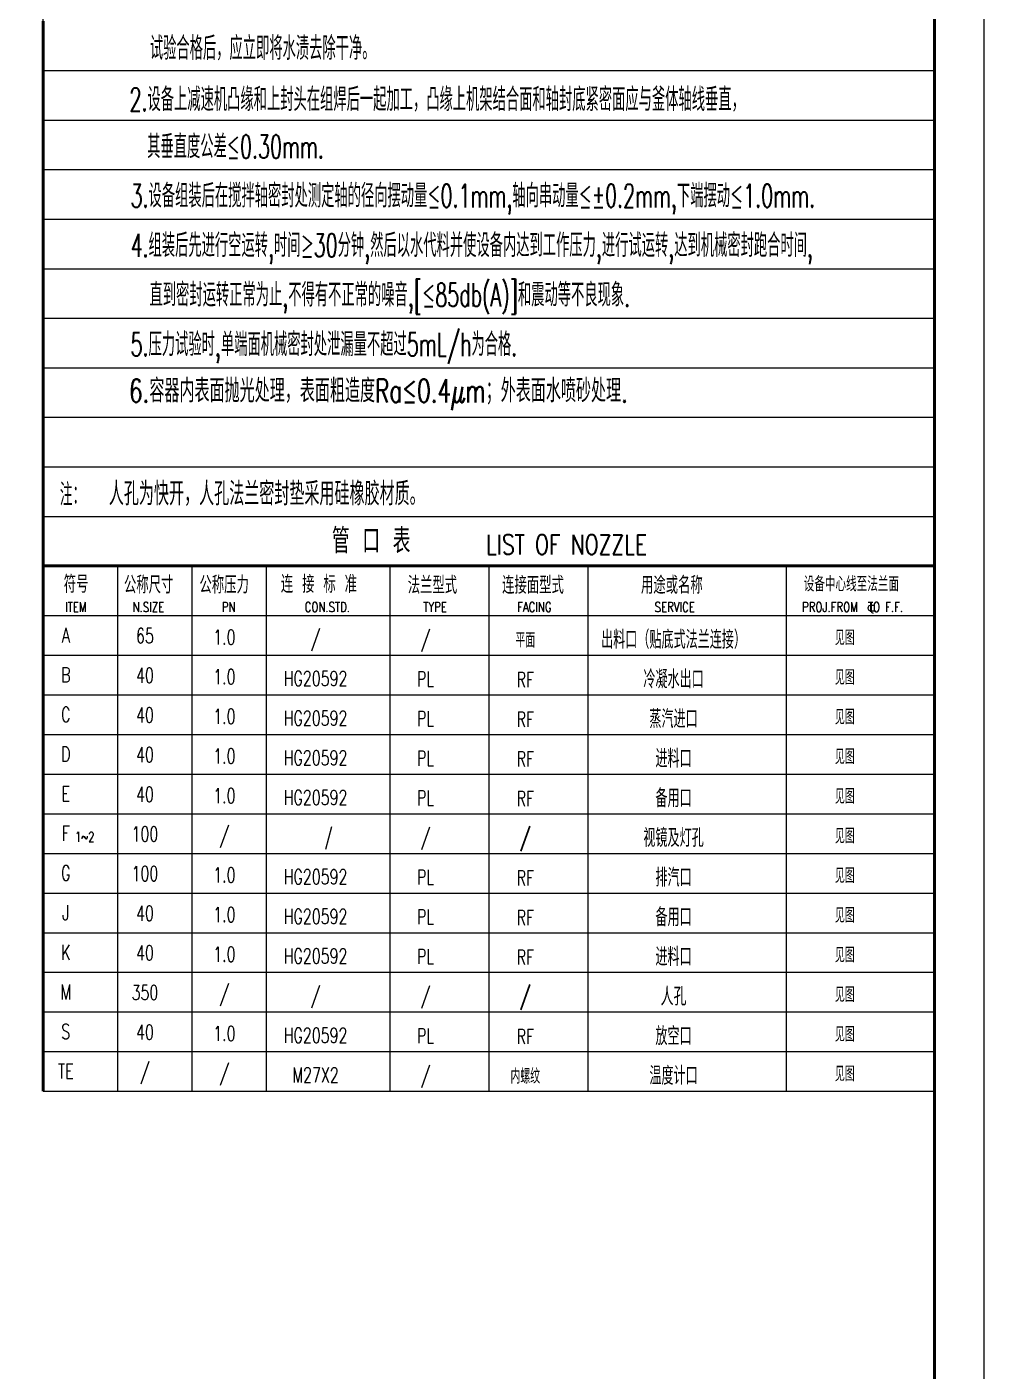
# Model space of a CAD drawing. Extents: x -14451 to -8511, y -379 to 8031.
# Drawn here: x -10444 to -8511, y 2804 to 5516 of the extents above; entities that cross this region are included whole.
import ezdxf
from ezdxf.enums import TextEntityAlignment as Align

# ---------------------------------------------------------------- set-up
doc = ezdxf.new("R2010")
doc.units = 0
doc.header["$MEASUREMENT"] = 0
for name, color, linetype in [('3轮廓', 7, 'CONTINUOUS'), ('3轮廓、图框', 7, 'CONTINUOUS'), ('4文字、标注、剖面线', 5, 'CONTINUOUS'), ('4文字标注', 5, 'CONTINUOUS')]:
    doc.layers.add(name, color=color, linetype=linetype)
doc.styles.add('HZ', font='ROMANS.shx', dxfattribs={"width": 0.75, "bigfont": 'hmhz.shx'})
doc.styles.add('样式 2', font='ROMANS.shx', dxfattribs={"width": 0.75, "bigfont": 'hmhz.shx'})

# ---------------------------------------------------------------- blocks, each defined once
blk = doc.blocks.new('QW')
at = {"layer": '3轮廓'}
blk.add_line((30, -19), (30, -20), dxfattribs=at)
at = {"layer": '3轮廓', "const_width": 0.6}
for points in [[(0, 0), (0, -10)], [(180, -10), (0, -10)], [(0, -10), (0, -20)]]:
    blk.add_lwpolyline(points, dxfattribs=at)
at = {"layer": '4文字标注'}
for p, q in [((15, -10), (15, -20)), ((30, -10), (30, -19)), ((45, -10), (45, -20)), ((70, -10), (70, -20)), ((90, -10), (90, -20)), ((110, -10), (110, -20)), ((150, -10), (150, -20)), ((0, -20), (180, -20))]:
    blk.add_line(p, q, dxfattribs=at)
for points in [[(167.73, -17.97), (167.6, -17.96), (167.47, -17.95), (167.36, -17.95), (167.17, -17.94), (167.01, -17.97), (166.73, -18.05), (166.73, -18.05), (166.73, -18.05), (166.73, -18.05), (166.73, -18.05), (166.63, -18.16), (166.61, -18.19), (166.55, -18.32), (166.54, -18.35), (166.53, -18.46), (166.53, -18.5), (166.56, -18.64), (166.59, -18.72), (166.65, -18.82), (166.64, -18.83), (166.71, -18.89), (166.8, -18.94), (166.85, -18.97), (166.92, -18.99), (166.99, -19.01), (167.09, -19.02), (167.19, -19.04), (167.31, -19.04), (167.43, -19.05), (167.59, -19.04), (167.59, -19.04), (167.75, -19.04), (167.75, -19.04)], [(167.2, -17.43), (167.19, -17.69), (167.18, -17.8), (167.17, -18), (167.16, -18.24), (167.16, -18.31), (167.16, -18.48), (167.17, -18.63), (167.17, -18.78), (167.17, -18.88), (167.18, -18.98), (167.19, -19.07), (167.2, -19.16), (167.22, -19.24), (167.25, -19.31), (167.24, -19.33), (167.29, -19.37), (167.33, -19.42), (167.46, -19.48), (167.55, -19.49), (167.6, -19.5)]]:
    blk.add_lwpolyline(points, dxfattribs=at)
at = {"layer": '4文字标注', "style": 'HZ', "width": 0.75}
for s, height, p in [('管 口 表', 5, (58.32, -7.42)), ('LIST OF NOZZLE', 4, (89.4, -7.69)), ('符号', 3.5, (4.16, -15.42)), ('公称尺寸', 3.5, (16.32, -15.55)), ('公称压力', 3.5, (31.56, -15.55)), ('连 接 标 准', 3.5, (47.99, -15.43)), ('法兰型式', 3.5, (73.61, -15.62)), ('连接面型式', 3.5, (92.66, -15.62)), ('用途或名称', 3.5, (120.7, -15.62)), ('设备中心线至法兰面', 3, (153.56, -15.14)), ('ITEM', 2, (4.44, -19.28)), ('N.SIZE', 2, (18.07, -19.28)), ('PN', 2, (36.07, -19.28)), ('CON.STD.', 2, (52.81, -19.28)), ('TYPE', 2, (76.76, -19.28)), ('FACING', 2, (95.71, -19.28)), ('SERVICE', 2, (123.47, -19.28)), ('PROJ.FROM  TO F.F.', 2, (153.22, -19.28))]:
    blk.add_text(s, height=height, dxfattribs=at).set_placement(p)
blk = doc.blocks.new('1')
at = {"layer": '3轮廓', "const_width": 0.6}
blk.add_lwpolyline([(0, 0), (0, -8)], dxfattribs=at)
at = {"layer": '4文字标注'}
for p, q in [((0, 0), (180, 0)), ((15, 0), (15, -8)), ((30, 0), (30, -8)), ((45, 0), (45, -8)), ((70, 0), (70, -8)), ((90, 0), (90, -8)), ((110, 0), (110, -8)), ((150, 0), (150, -8)), ((180, -8), (180, 0)), ((0, -8), (180, -8))]:
    blk.add_line(p, q, dxfattribs=at)
at = {"layer": '3轮廓', "color": 5, "style": '样式 2', "width": 0.7}
for tag, p in [('J1', (4.57, -5.45)), ('J3', (20.55, -5.58)), ('J4', (36.58, -5.85)), ('J5', (55, -6.21)), ('J6', (77.18, -6.3)), ('J7', (97.35, -6.45)), ('J8', (127.28, -6.7)), ('J9', (161.86, -5.98))]:
    blk.add_attdef(tag, text='', height=3, dxfattribs=at).set_placement(p, align=Align.CENTER)
blk.add_attdef('J2', (7.81, -5.66), '', height=2, dxfattribs=at)

msp = doc.modelspace()

# ---------------------------------------------------------------- linework, layer by layer
at = {"layer": '3轮廓'}
msp.add_line((-10411.1137, 4328.46211), (-8971.1137, 4328.46211), dxfattribs=at)
msp.add_lwpolyline([(-8611.28685, 7931.40926, 6, 6, 0), (-8611.28685, -278.59074, 6, 6, 0), (-14201.28685, -278.59074, 6, 6, 0), (-14201.28685, 7931.40926, 6, 6, 0), (-8611.28685, 7931.40926, 6, 6, 0), (-8611.28685, -278.59074, 0, 0, 0)], format="xyseb", dxfattribs=at)
at = {"layer": '3轮廓', "const_width": 6}
msp.add_lwpolyline([(-10411.28685, 5528.34668), (-10411.28685, 3728.34668)], dxfattribs=at)
at = {"layer": '3轮廓、图框'}
for points in [[(-10411.1137, 4225.6403), (-10411.1137, 5725.49602)], [(-10411.1137, 4025.76535), (-10411.1137, 5628.56792)], [(-10411.1137, 3705.76535), (-10411.1137, 5308.56792)]]:
    msp.add_lwpolyline(points, dxfattribs=at)
at = {"layer": '3轮廓、图框', "const_width": 5.99942}
for points in [[(-10411.1137, 5508.54868), (-10411.1137, 3705.76535)], [(-10411.1137, 5428.54868), (-10411.1137, 3625.76535)]]:
    msp.add_lwpolyline(points, dxfattribs=at)
at = {"layer": '4文字、标注、剖面线'}
for p, q in [((-10411.28685, 5428.36592), (-8611.45999, 5428.36592)), ((-10411.28685, 5328.37554), (-8611.45999, 5328.37554)), ((-10411.28685, 5228.38516), (-8611.45999, 5228.38516)), ((-10411.28685, 5128.39478), (-8611.45999, 5128.39478)), ((-10411.28685, 5028.4044), (-8611.45999, 5028.4044)), ((-10411.28685, 4928.41402), (-8611.45999, 4928.41402)), ((-10411.28685, 4828.42364), (-8611.45999, 4828.42364)), ((-10411.28685, 4728.43325), (-8611.45999, 4728.43325)), ((-10411.28685, 4628.44287), (-8611.45999, 4628.44287)), ((-10411.28685, 4528.45249), (-8611.45999, 4528.45249)), ((-10411.28685, 4428.46211), (-8611.45999, 4428.46211))]:
    msp.add_line(p, q, dxfattribs=at)
at = {"layer": '4文字标注'}
msp.add_lwpolyline([(-8511.28685, -378.59074), (-8511.28685, 8031.40926), (-14451.28685, 8031.40926), (-14451.28685, -378.59074)], close=True, dxfattribs=at)

# ---------------------------------------------------------------- block references
at = {"layer": '4文字标注', "xscale": 10, "yscale": 10, "zscale": 9.999999999999975}
msp.add_blockref('QW', (-10411.1137, 4528.46211), dxfattribs=at)
at = {"layer": '4文字标注'}
ref = msp.add_blockref('1', (-10411.1137, 4328.46211), dxfattribs=dict(at, xscale=9.999999999999991, yscale=9.999999999999991, zscale=9.999999999999991))
ref.add_attrib('J1', 'A', dxfattribs={"layer": '3轮廓', "color": 5, "height": 30, "style": '样式 2', "width": 0.7}).set_placement((-10365.4347, 4273.92115), align=Align.CENTER)
ref.add_attrib('J3', '65', dxfattribs={"layer": '3轮廓', "color": 5, "height": 30, "style": '样式 2', "width": 0.7}).set_placement((-10205.62023, 4272.71093), align=Align.CENTER)
ref.add_attrib('J4', '1.0', dxfattribs={"layer": '3轮廓', "color": 5, "height": 30, "style": '样式 2', "width": 0.7}).set_placement((-10045.29323, 4269.9484), align=Align.CENTER)
ref.add_attrib('J5', '/', dxfattribs={"layer": '3轮廓', "color": 5, "height": 30, "style": '样式 2', "width": 0.7}).set_placement((-9861.11484, 4266.31762), align=Align.CENTER)
ref.add_attrib('J6', '/', dxfattribs={"layer": '3轮廓', "color": 5, "height": 30, "style": '样式 2', "width": 0.7}).set_placement((-9639.26754, 4265.42535), align=Align.CENTER)
ref.add_attrib('J8', '出料口（贴底式法兰连接）', dxfattribs={"layer": '3轮廓', "color": 5, "height": 36.6666667, "style": '样式 2', "width": 0.7}).set_placement((-9138.33312, 4261.51016), align=Align.CENTER)
ref.add_attrib('J7', '平面', dxfattribs={"layer": '3轮廓', "color": 5, "height": 30, "style": '样式 2', "width": 0.7}).set_placement((-9437.62483, 4263.93868), align=Align.CENTER)
ref.add_attrib('J9', '见图', dxfattribs={"layer": '3轮廓', "color": 5, "height": 30, "style": '样式 2', "width": 0.7}).set_placement((-8792.54977, 4268.69545), align=Align.CENTER)
ref = msp.add_blockref('1', (-10411.1137, 4248.46211), dxfattribs=dict(at, xscale=9.999999999999991, yscale=9.999999999999991, zscale=9.999999999999991))
ref.add_attrib('J1', 'B', dxfattribs={"layer": '3轮廓', "color": 5, "height": 30, "style": '样式 2', "width": 0.7}).set_placement((-10365.4347, 4193.92115), align=Align.CENTER)
ref.add_attrib('J3', '40', dxfattribs={"layer": '3轮廓', "color": 5, "height": 30, "style": '样式 2', "width": 0.7}).set_placement((-10205.62023, 4192.71093), align=Align.CENTER)
ref.add_attrib('J4', '1.0', dxfattribs={"layer": '3轮廓', "color": 5, "height": 30, "style": '样式 2', "width": 0.7}).set_placement((-10045.29323, 4189.9484), align=Align.CENTER)
ref.add_attrib('J5', 'HG20592', dxfattribs={"layer": '3轮廓', "color": 5, "height": 30, "style": '样式 2', "width": 0.7}).set_placement((-9861.11484, 4186.31762), align=Align.CENTER)
ref.add_attrib('J6', 'PL', dxfattribs={"layer": '3轮廓', "color": 5, "height": 30, "style": '样式 2', "width": 0.7}).set_placement((-9639.26754, 4185.42535), align=Align.CENTER)
ref.add_attrib('J8', '冷凝水出口', dxfattribs={"layer": '3轮廓', "color": 5, "height": 36.666667, "style": '样式 2', "width": 0.7}).set_placement((-9138.33312, 4181.51016), align=Align.CENTER)
ref.add_attrib('J7', 'RF', dxfattribs={"layer": '3轮廓', "color": 5, "height": 30, "style": '样式 2', "width": 0.7}).set_placement((-9437.62483, 4183.93868), align=Align.CENTER)
ref.add_attrib('J9', '见图', dxfattribs={"layer": '3轮廓', "color": 5, "height": 30, "style": '样式 2', "width": 0.7}).set_placement((-8792.54977, 4188.69545), align=Align.CENTER)
ref = msp.add_blockref('1', (-10411.1137, 4168.46211), dxfattribs=dict(at, xscale=9.999999999999991, yscale=9.999999999999991, zscale=9.999999999999991))
ref.add_attrib('J1', 'C', dxfattribs={"layer": '3轮廓', "color": 5, "height": 30, "style": '样式 2', "width": 0.7}).set_placement((-10365.4347, 4113.92115), align=Align.CENTER)
ref.add_attrib('J3', '40', dxfattribs={"layer": '3轮廓', "color": 5, "height": 30, "style": '样式 2', "width": 0.7}).set_placement((-10205.62023, 4112.71093), align=Align.CENTER)
ref.add_attrib('J4', '1.0', dxfattribs={"layer": '3轮廓', "color": 5, "height": 30, "style": '样式 2', "width": 0.7}).set_placement((-10045.29323, 4109.9484), align=Align.CENTER)
ref.add_attrib('J5', 'HG20592', dxfattribs={"layer": '3轮廓', "color": 5, "height": 30, "style": '样式 2', "width": 0.7}).set_placement((-9861.11484, 4106.31762), align=Align.CENTER)
ref.add_attrib('J6', 'PL', dxfattribs={"layer": '3轮廓', "color": 5, "height": 30, "style": '样式 2', "width": 0.7}).set_placement((-9639.26754, 4105.42535), align=Align.CENTER)
ref.add_attrib('J8', '蒸汽进口', dxfattribs={"layer": '3轮廓', "color": 5, "height": 36.666667, "style": '样式 2', "width": 0.7}).set_placement((-9138.33312, 4101.51016), align=Align.CENTER)
ref.add_attrib('J7', 'RF', dxfattribs={"layer": '3轮廓', "color": 5, "height": 30, "style": '样式 2', "width": 0.7}).set_placement((-9437.62483, 4103.93868), align=Align.CENTER)
ref.add_attrib('J9', '见图', dxfattribs={"layer": '3轮廓', "color": 5, "height": 30, "style": '样式 2', "width": 0.7}).set_placement((-8792.54977, 4108.69545), align=Align.CENTER)
ref = msp.add_blockref('1', (-10411.1137, 4088.46211), dxfattribs=dict(at, xscale=9.999999999999991, yscale=9.999999999999991, zscale=9.999999999999991))
ref.add_attrib('J1', 'D', dxfattribs={"layer": '3轮廓', "color": 5, "height": 30, "style": '样式 2', "width": 0.7}).set_placement((-10365.4347, 4033.92115), align=Align.CENTER)
ref.add_attrib('J3', '40', dxfattribs={"layer": '3轮廓', "color": 5, "height": 30, "style": '样式 2', "width": 0.7}).set_placement((-10205.62023, 4032.71093), align=Align.CENTER)
ref.add_attrib('J4', '1.0', dxfattribs={"layer": '3轮廓', "color": 5, "height": 30, "style": '样式 2', "width": 0.7}).set_placement((-10045.29323, 4029.9484), align=Align.CENTER)
ref.add_attrib('J5', 'HG20592', dxfattribs={"layer": '3轮廓', "color": 5, "height": 30, "style": '样式 2', "width": 0.7}).set_placement((-9861.11484, 4026.31762), align=Align.CENTER)
ref.add_attrib('J6', 'PL', dxfattribs={"layer": '3轮廓', "color": 5, "height": 30, "style": '样式 2', "width": 0.7}).set_placement((-9639.26754, 4025.42535), align=Align.CENTER)
ref.add_attrib('J8', '进料口', dxfattribs={"layer": '3轮廓', "color": 5, "height": 36.666667, "style": '样式 2', "width": 0.7}).set_placement((-9138.33312, 4021.51016), align=Align.CENTER)
ref.add_attrib('J7', 'RF', dxfattribs={"layer": '3轮廓', "color": 5, "height": 30, "style": '样式 2', "width": 0.7}).set_placement((-9437.62483, 4023.93868), align=Align.CENTER)
ref.add_attrib('J9', '见图', dxfattribs={"layer": '3轮廓', "color": 5, "height": 30, "style": '样式 2', "width": 0.7}).set_placement((-8792.54977, 4028.69545), align=Align.CENTER)
ref = msp.add_blockref('1', (-10411.1137, 4008.46211), dxfattribs=dict(at, xscale=9.999999999999991, yscale=9.999999999999991, zscale=9.999999999999991))
ref.add_attrib('J1', 'E', dxfattribs={"layer": '3轮廓', "color": 5, "height": 30, "style": '样式 2', "width": 0.7}).set_placement((-10365.4347, 3953.92115), align=Align.CENTER)
ref.add_attrib('J3', '40', dxfattribs={"layer": '3轮廓', "color": 5, "height": 30, "style": '样式 2', "width": 0.7}).set_placement((-10205.62023, 3952.71093), align=Align.CENTER)
ref.add_attrib('J4', '1.0', dxfattribs={"layer": '3轮廓', "color": 5, "height": 30, "style": '样式 2', "width": 0.7}).set_placement((-10045.29323, 3949.9484), align=Align.CENTER)
ref.add_attrib('J5', 'HG20592', dxfattribs={"layer": '3轮廓', "color": 5, "height": 30, "style": '样式 2', "width": 0.7}).set_placement((-9861.11484, 3946.31762), align=Align.CENTER)
ref.add_attrib('J6', 'PL', dxfattribs={"layer": '3轮廓', "color": 5, "height": 30, "style": '样式 2', "width": 0.7}).set_placement((-9639.26754, 3945.42535), align=Align.CENTER)
ref.add_attrib('J8', '备用口', dxfattribs={"layer": '3轮廓', "color": 5, "height": 36.666667, "style": '样式 2', "width": 0.7}).set_placement((-9138.33312, 3941.51016), align=Align.CENTER)
ref.add_attrib('J7', 'RF', dxfattribs={"layer": '3轮廓', "color": 5, "height": 30, "style": '样式 2', "width": 0.7}).set_placement((-9437.62483, 3943.93868), align=Align.CENTER)
ref.add_attrib('J9', '见图', dxfattribs={"layer": '3轮廓', "color": 5, "height": 30, "style": '样式 2', "width": 0.7}).set_placement((-8792.54977, 3948.69545), align=Align.CENTER)
ref = msp.add_blockref('1', (-10411.1137, 3928.46211), dxfattribs=dict(at, xscale=9.999999999999991, yscale=9.999999999999991, zscale=9.999999999999991))
ref.add_attrib('J1', 'F', dxfattribs={"layer": '3轮廓', "color": 5, "height": 30, "style": '样式 2', "width": 0.7}).set_placement((-10365.4347, 3873.92115), align=Align.CENTER)
ref.add_attrib('J2', '1~2', (-10346.33644, 3871.86547), dxfattribs={"layer": '3轮廓', "color": 5, "height": 20, "style": '样式 2', "width": 0.7})
ref.add_attrib('J3', '100', dxfattribs={"layer": '3轮廓', "color": 5, "height": 30, "style": '样式 2', "width": 0.7}).set_placement((-10205.62023, 3872.71093), align=Align.CENTER)
ref.add_attrib('J4', '/', dxfattribs={"layer": '3轮廓', "color": 5, "height": 30, "style": '样式 2', "width": 0.7}).set_placement((-10045.29323, 3869.9484), align=Align.CENTER)
ref.add_attrib('J5', '/', dxfattribs={"layer": '3轮廓', "color": 5, "height": 30, "style": '样式 2', "width": 0.55}).set_placement((-9834.9793, 3866.31762), align=Align.CENTER)
ref.add_attrib('J6', '/', dxfattribs={"layer": '3轮廓', "color": 5, "height": 30, "style": '样式 2', "width": 0.7}).set_placement((-9639.26754, 3865.42535), align=Align.CENTER)
ref.add_attrib('J8', '视镜及灯孔', dxfattribs={"layer": '3轮廓', "color": 5, "height": 36.666667, "style": '样式 2', "width": 0.7}).set_placement((-9138.33312, 3861.51016), align=Align.CENTER)
ref.add_attrib('J7', '/', dxfattribs={"layer": '3轮廓', "color": 5, "height": 33.33333, "style": '样式 2', "width": 0.7}).set_placement((-9437.62483, 3863.93868), align=Align.CENTER)
ref.add_attrib('J9', '见图', dxfattribs={"layer": '3轮廓', "color": 5, "height": 30, "style": '样式 2', "width": 0.7}).set_placement((-8792.54977, 3868.69545), align=Align.CENTER)
ref = msp.add_blockref('1', (-10411.1137, 3848.46211), dxfattribs=dict(at, xscale=9.999999999999991, yscale=9.999999999999991, zscale=9.999999999999991))
ref.add_attrib('J1', 'G', dxfattribs={"layer": '3轮廓', "color": 5, "height": 30, "style": '样式 2', "width": 0.7}).set_placement((-10365.4347, 3793.92115), align=Align.CENTER)
ref.add_attrib('J3', '100', dxfattribs={"layer": '3轮廓', "color": 5, "height": 30, "style": '样式 2', "width": 0.7}).set_placement((-10205.62023, 3792.71093), align=Align.CENTER)
ref.add_attrib('J4', '1.0', dxfattribs={"layer": '3轮廓', "color": 5, "height": 30, "style": '样式 2', "width": 0.7}).set_placement((-10045.29323, 3789.9484), align=Align.CENTER)
ref.add_attrib('J5', 'HG20592', dxfattribs={"layer": '3轮廓', "color": 5, "height": 30, "style": '样式 2', "width": 0.7}).set_placement((-9861.11484, 3786.31762), align=Align.CENTER)
ref.add_attrib('J6', 'PL', dxfattribs={"layer": '3轮廓', "color": 5, "height": 30, "style": '样式 2', "width": 0.7}).set_placement((-9639.26754, 3785.42535), align=Align.CENTER)
ref.add_attrib('J8', '排汽口', dxfattribs={"layer": '3轮廓', "color": 5, "height": 36.666667, "style": '样式 2', "width": 0.7}).set_placement((-9138.33312, 3781.51016), align=Align.CENTER)
ref.add_attrib('J7', 'RF', dxfattribs={"layer": '3轮廓', "color": 5, "height": 30, "style": '样式 2', "width": 0.7}).set_placement((-9437.62483, 3783.93868), align=Align.CENTER)
ref.add_attrib('J9', '见图', dxfattribs={"layer": '3轮廓', "color": 5, "height": 30, "style": '样式 2', "width": 0.7}).set_placement((-8792.54977, 3788.69545), align=Align.CENTER)
ref = msp.add_blockref('1', (-10411.1137, 3768.46211), dxfattribs=dict(at, xscale=9.999999999999991, yscale=9.999999999999991, zscale=9.999999999999991))
ref.add_attrib('J1', 'J', dxfattribs={"layer": '3轮廓', "color": 5, "height": 30, "style": '样式 2', "width": 0.7}).set_placement((-10365.4347, 3713.92115), align=Align.CENTER)
ref.add_attrib('J3', '40', dxfattribs={"layer": '3轮廓', "color": 5, "height": 30, "style": '样式 2', "width": 0.7}).set_placement((-10205.62023, 3712.71093), align=Align.CENTER)
ref.add_attrib('J4', '1.0', dxfattribs={"layer": '3轮廓', "color": 5, "height": 30, "style": '样式 2', "width": 0.7}).set_placement((-10045.29323, 3709.9484), align=Align.CENTER)
ref.add_attrib('J5', 'HG20592', dxfattribs={"layer": '3轮廓', "color": 5, "height": 30, "style": '样式 2', "width": 0.7}).set_placement((-9861.11484, 3706.31762), align=Align.CENTER)
ref.add_attrib('J6', 'PL', dxfattribs={"layer": '3轮廓', "color": 5, "height": 30, "style": '样式 2', "width": 0.7}).set_placement((-9639.26754, 3705.42535), align=Align.CENTER)
ref.add_attrib('J8', '备用口', dxfattribs={"layer": '3轮廓', "color": 5, "height": 36.666667, "style": '样式 2', "width": 0.7}).set_placement((-9138.33312, 3701.51016), align=Align.CENTER)
ref.add_attrib('J7', 'RF', dxfattribs={"layer": '3轮廓', "color": 5, "height": 30, "style": '样式 2', "width": 0.7}).set_placement((-9437.62483, 3703.93868), align=Align.CENTER)
ref.add_attrib('J9', '见图', dxfattribs={"layer": '3轮廓', "color": 5, "height": 30, "style": '样式 2', "width": 0.7}).set_placement((-8792.54977, 3708.69545), align=Align.CENTER)
ref = msp.add_blockref('1', (-10411.1137, 3688.46211), dxfattribs=dict(at, xscale=9.999999999999991, yscale=9.999999999999991, zscale=9.999999999999991))
ref.add_attrib('J1', 'K', dxfattribs={"layer": '3轮廓', "color": 5, "height": 30, "style": '样式 2', "width": 0.7}).set_placement((-10365.4347, 3633.92115), align=Align.CENTER)
ref.add_attrib('J3', '40', dxfattribs={"layer": '3轮廓', "color": 5, "height": 30, "style": '样式 2', "width": 0.7}).set_placement((-10205.62023, 3632.71093), align=Align.CENTER)
ref.add_attrib('J4', '1.0', dxfattribs={"layer": '3轮廓', "color": 5, "height": 30, "style": '样式 2', "width": 0.7}).set_placement((-10045.29323, 3629.9484), align=Align.CENTER)
ref.add_attrib('J5', 'HG20592', dxfattribs={"layer": '3轮廓', "color": 5, "height": 30, "style": '样式 2', "width": 0.7}).set_placement((-9861.11484, 3626.31762), align=Align.CENTER)
ref.add_attrib('J6', 'PL', dxfattribs={"layer": '3轮廓', "color": 5, "height": 30, "style": '样式 2', "width": 0.7}).set_placement((-9639.26754, 3625.42535), align=Align.CENTER)
ref.add_attrib('J8', '进料口', dxfattribs={"layer": '3轮廓', "color": 5, "height": 36.666667, "style": '样式 2', "width": 0.7}).set_placement((-9138.33312, 3621.51016), align=Align.CENTER)
ref.add_attrib('J7', 'RF', dxfattribs={"layer": '3轮廓', "color": 5, "height": 30, "style": '样式 2', "width": 0.7}).set_placement((-9437.62483, 3623.93868), align=Align.CENTER)
ref.add_attrib('J9', '见图', dxfattribs={"layer": '3轮廓', "color": 5, "height": 30, "style": '样式 2', "width": 0.7}).set_placement((-8792.54977, 3628.69545), align=Align.CENTER)
ref = msp.add_blockref('1', (-10411.1137, 3608.46211), dxfattribs=dict(at, xscale=9.999999999999991, yscale=9.999999999999991, zscale=9.999999999999991))
ref.add_attrib('J1', 'M', dxfattribs={"layer": '3轮廓', "color": 5, "height": 30, "style": '样式 2', "width": 0.7}).set_placement((-10365.4347, 3553.92115), align=Align.CENTER)
ref.add_attrib('J3', '350', dxfattribs={"layer": '3轮廓', "color": 5, "height": 30, "style": '样式 2', "width": 0.7}).set_placement((-10205.62023, 3552.71093), align=Align.CENTER)
ref.add_attrib('J4', '/', dxfattribs={"layer": '3轮廓', "color": 5, "height": 30, "style": '样式 2', "width": 0.7}).set_placement((-10045.29323, 3549.9484), align=Align.CENTER)
ref.add_attrib('J5', '/', dxfattribs={"layer": '3轮廓', "color": 5, "height": 30, "style": '样式 2', "width": 0.7}).set_placement((-9861.11484, 3546.31762), align=Align.CENTER)
ref.add_attrib('J6', '/', dxfattribs={"layer": '3轮廓', "color": 5, "height": 30, "style": '样式 2', "width": 0.7}).set_placement((-9639.26754, 3545.42535), align=Align.CENTER)
ref.add_attrib('J8', '人孔', dxfattribs={"layer": '3轮廓', "color": 5, "height": 36.666667, "style": '样式 2', "width": 0.75}).set_placement((-9138.33312, 3541.51016), align=Align.CENTER)
ref.add_attrib('J7', '/', dxfattribs={"layer": '3轮廓', "color": 5, "height": 33.33333, "style": '样式 2', "width": 0.7}).set_placement((-9437.62483, 3543.93868), align=Align.CENTER)
ref.add_attrib('J9', '见图', dxfattribs={"layer": '3轮廓', "color": 5, "height": 30, "style": '样式 2', "width": 0.7}).set_placement((-8792.54977, 3548.69545), align=Align.CENTER)
ref = msp.add_blockref('1', (-10411.1137, 3528.46211), dxfattribs=dict(at, xscale=9.999999999999991, yscale=9.999999999999991, zscale=9.999999999999991))
ref.add_attrib('J1', 'S', dxfattribs={"layer": '3轮廓', "color": 5, "height": 30, "style": '样式 2', "width": 0.7}).set_placement((-10365.4347, 3473.92115), align=Align.CENTER)
ref.add_attrib('J3', '40', dxfattribs={"layer": '3轮廓', "color": 5, "height": 30, "style": '样式 2', "width": 0.7}).set_placement((-10205.62023, 3472.71093), align=Align.CENTER)
ref.add_attrib('J4', '1.0', dxfattribs={"layer": '3轮廓', "color": 5, "height": 30, "style": '样式 2', "width": 0.7}).set_placement((-10045.29323, 3469.9484), align=Align.CENTER)
ref.add_attrib('J5', 'HG20592', dxfattribs={"layer": '3轮廓', "color": 5, "height": 30, "style": '样式 2', "width": 0.7}).set_placement((-9861.11484, 3466.31762), align=Align.CENTER)
ref.add_attrib('J6', 'PL', dxfattribs={"layer": '3轮廓', "color": 5, "height": 30, "style": '样式 2', "width": 0.7}).set_placement((-9639.26754, 3465.42535), align=Align.CENTER)
ref.add_attrib('J8', '放空口', dxfattribs={"layer": '3轮廓', "color": 5, "height": 36.666667, "style": '样式 2', "width": 0.7}).set_placement((-9138.33312, 3461.51016), align=Align.CENTER)
ref.add_attrib('J7', 'RF', dxfattribs={"layer": '3轮廓', "color": 5, "height": 30, "style": '样式 2', "width": 0.7}).set_placement((-9437.62483, 3463.93868), align=Align.CENTER)
ref.add_attrib('J9', '见图', dxfattribs={"layer": '3轮廓', "color": 5, "height": 30, "style": '样式 2', "width": 0.7}).set_placement((-8792.54977, 3468.69545), align=Align.CENTER)
ref = msp.add_blockref('1', (-10411.1137, 3448.46211), dxfattribs=dict(at, xscale=9.999999999999991, yscale=9.999999999999991, zscale=9.999999999999991))
ref.add_attrib('J1', 'TE', dxfattribs={"layer": '3轮廓', "color": 5, "height": 30, "style": '样式 2', "width": 0.7}).set_placement((-10365.4347, 3393.92115), align=Align.CENTER)
ref.add_attrib('J3', '/', dxfattribs={"layer": '3轮廓', "color": 5, "height": 30, "style": '样式 2', "width": 0.7}).set_placement((-10205.62023, 3392.71093), align=Align.CENTER)
ref.add_attrib('J4', '/', dxfattribs={"layer": '3轮廓', "color": 5, "height": 30, "style": '样式 2', "width": 0.7}).set_placement((-10045.29323, 3389.9484), align=Align.CENTER)
ref.add_attrib('J5', 'M27X2', dxfattribs={"layer": '3轮廓', "color": 5, "height": 30, "style": '样式 2', "width": 0.7}).set_placement((-9861.11484, 3386.31762), align=Align.CENTER)
ref.add_attrib('J6', '/', dxfattribs={"layer": '3轮廓', "color": 5, "height": 30, "style": '样式 2', "width": 0.7}).set_placement((-9639.26754, 3385.42535), align=Align.CENTER)
ref.add_attrib('J8', '温度计口', dxfattribs={"layer": '3轮廓', "color": 5, "height": 36.666667, "style": '样式 2', "width": 0.7}).set_placement((-9138.33312, 3381.51016), align=Align.CENTER)
ref.add_attrib('J7', '内螺纹', dxfattribs={"layer": '3轮廓', "color": 5, "height": 30, "style": '样式 2', "width": 0.7}).set_placement((-9437.62483, 3383.93868), align=Align.CENTER)
ref.add_attrib('J9', '见图', dxfattribs={"layer": '3轮廓', "color": 5, "height": 30, "style": '样式 2', "width": 0.7}).set_placement((-8792.54977, 3388.69545), align=Align.CENTER)

# ---------------------------------------------------------------- texts
at = {"layer": '4文字、标注、剖面线', "style": '样式 2'}
for s, height, width, p in [('试验合格后，应立即将水渍去除干净。', 47.0204766, 0.6, (-10195.71336, 5449.76831)), ('2.设备上减速机凸缘和上封头在组焊后一起加工，凸缘上机架结合面和轴封底紧密面应与釜体轴线垂直，', 47.0204766, 0.6, (-10236.74027, 5346.38601)), ('其垂直度公差≤0.30mm.', 47.0204766, 0.6, (-10201.03668, 5251.27162)), ('3.设备组装后在搅拌轴密封处测定轴的径向摆动量≤0.1mm,轴向串动量≤%%P0.2mm,下端摆动≤1.0mm.', 47.0204766, 0.6, (-10234.60296, 5152.01381)), ('4.组装后先进行空运转,时间≥30分钟,然后以水代料并使设备内达到工作压力,进行试运转,达到机械密封跑合时间,', 47.0204766, 0.6, (-10234.60296, 5052.02343)), ('直到密封运转正常为止,不得有不正常的噪音,[≤85db(A)]和震动等不良现象.', 47.0204766, 0.6, (-10196.3335, 4952.03304)), ('5.压力试验时,单端面机械密封处泄漏量不超过5mL/h为合格.', 47.0204766, 0.6, (-10234.60296, 4852.04266)), ('6.容器内表面抛光处理，表面粗造度Ra≤0.4μm；外表面水喷砂处理.', 47.0204766, 0.68, (-10237.7506, 4758.69206)), ('注：', 44.995671, 0.6, (-10377.40616, 4550.06034)), ('  人孔为快开，人孔法兰密封垫采用硅橡胶材质。', 47.0204766, 0.68, (-10322.39208, 4550.73811))]:
    msp.add_text(s, height=height, dxfattribs=dict(at, width=width)).set_placement(p)

doc.saveas('drawing.dxf')
